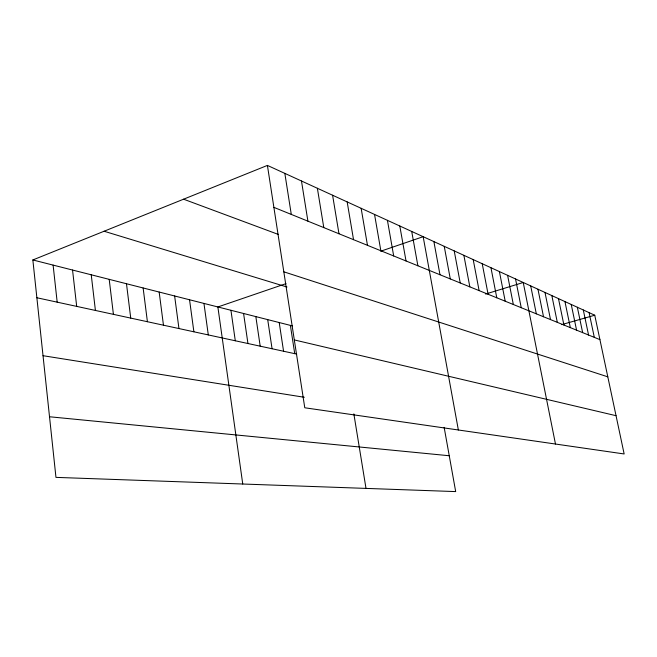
<?xml version="1.0" encoding="UTF-8"?>
<svg xmlns="http://www.w3.org/2000/svg" width="657" height="657" viewBox="0 0 657 657"><rect width="100%" height="100%" fill="white"/><g stroke="black" fill="none" stroke-linecap="round" stroke-linejoin="round"><path stroke-width="0.99" d="M444.148 427.354L455.687 491.592L55.96 477.376L32.85 259.958L267.415 165.408L594.749 315.22L624.15 453.962L304.774 407.775L267.415 165.408M285.976 283.643L217.869 306.959L242.753 484.02M380.781 251.196L423.165 236.692L458.356 429.982M485.597 294.065L523.235 282.494L555.477 444.025M561.669 324.632L594.749 315.22M49.513 416.76L449.248 455.744M43.025 355.7L304.314 397.271M36.866 297.752L296.701 354.09M294.32 339.932L616.036 415.692M32.85 259.958L292.349 325.88M104.085 231.239L286.986 287.01M283.816 271.817L607.799 376.831M183.582 199.194L278.297 234.418M273.887 207.357L599.923 339.636M589.099 312.633L594.314 337.37M583.301 309.981L588.565 335.029M577.347 307.262L582.652 332.631M571.237 304.462L576.575 330.167M564.946 301.579L570.333 327.638M558.483 298.623L563.92 325.034M551.839 295.584L557.317 322.349M544.998 292.455L550.517 319.598M537.96 289.228L543.52 316.756M530.708 285.91L536.317 313.832M515.54 278.97L521.239 307.714M507.598 275.332L513.339 304.511M499.41 271.587L505.2 301.21M490.951 267.711L496.782 297.793M482.222 263.72L488.102 294.27M473.196 259.589L479.117 290.624M463.867 255.318L469.837 286.863M454.217 250.9L460.228 282.962M444.231 246.326L450.283 278.929M433.883 241.595L439.985 274.749M411.709 231.445L417.885 265.781M399.801 225.992L406.026 260.969M387.425 220.333L393.683 255.959M374.547 214.437L380.846 250.752M361.136 208.302L367.468 245.324M347.167 201.904L353.532 239.665M332.59 195.236L338.979 233.769M317.372 188.263L323.786 227.601M353.852 413.885L366.006 488.406M301.473 180.987L307.911 221.163M284.834 173.374L291.289 214.42M290.378 325.379L294.73 353.663M279.217 322.546L283.569 351.24M267.703 319.622L272.064 348.744M255.836 316.6L260.197 346.173M243.583 313.488L247.944 343.512M230.935 310.276L235.296 340.778M203.957 303.427L208.302 334.922M189.545 299.764L193.881 331.793M174.631 295.97L178.95 328.557M159.166 292.045L163.462 325.199M143.127 287.971L147.406 321.716M126.481 283.742L130.735 318.103M109.202 279.348L113.415 314.35M91.233 274.79L95.413 310.449M72.549 270.043L76.688 306.392M53.11 265.1L57.184 302.163"/></g></svg>
